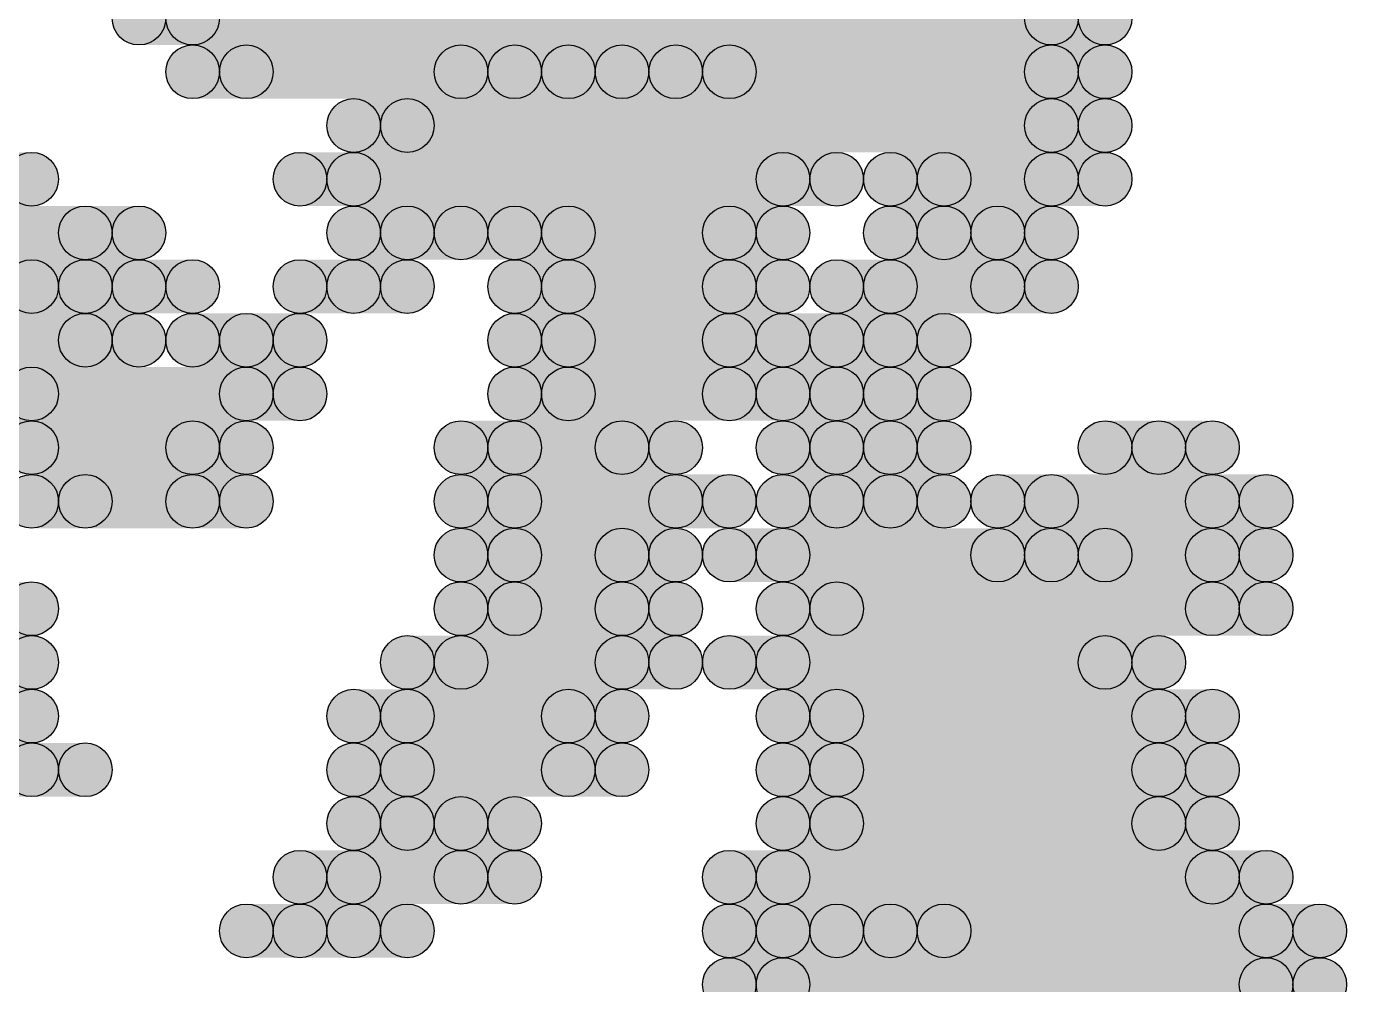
# Model space of a CAD drawing. Header units: millimetres. Extents: x 0 to 137, y 0 to 37.
# Drawn here: x 128.09 to 128.715, y 8.992 to 9.445 of the extents above; entities that cross this region are included whole.
import ezdxf

# ---------------------------------------------------------------- set-up
doc = ezdxf.new("R2010")
doc.units = ezdxf.units.MM
doc.layers.add('TopLayer', color=1, linetype='Continuous')
doc.layers.add('TopSolder', color=216, linetype='Continuous')

msp = doc.modelspace()

# ---------------------------------------------------------------- hatches: boundary and pattern name
at = {"layer": 'TopLayer'}
h = msp.add_hatch(color=1, dxfattribs=at)
edge = h.paths.add_edge_path()
edge.add_arc((128.1684, 9.4488), 0.0127, 0, 360)
for points in [[(128.1684, 9.4361), (128.1684, 9.4615), (128.6002, 9.4615), (128.6002, 9.4361)], [(128.1938, 9.4107), (128.1938, 9.4361), (128.3208, 9.4361), (128.3208, 9.4107)], [(128.3462, 9.4107), (128.3462, 9.4361), (128.397, 9.4361), (128.397, 9.4107)], [(128.4224, 9.4107), (128.4224, 9.4361), (128.6002, 9.4361), (128.6002, 9.4107)], [(128.27, 9.3853), (128.27, 9.4107), (128.6002, 9.4107), (128.6002, 9.3853)], [(127.9398, 9.3599), (127.9398, 9.3853), (128.0922, 9.3853), (128.0922, 9.3599)], [(128.2446, 9.3599), (128.2446, 9.3853), (128.4732, 9.3853), (128.4732, 9.3599)], [(128.524, 9.3599), (128.524, 9.3853), (128.6002, 9.3853), (128.6002, 9.3599)], [(127.9652, 9.3345), (127.9652, 9.3599), (128.143, 9.3599), (128.143, 9.3345)], [(128.27, 9.3345), (128.27, 9.3599), (128.3208, 9.3599), (128.3208, 9.3345)], [(128.3462, 9.3345), (128.3462, 9.3599), (128.4478, 9.3599), (128.4478, 9.3345)], [(128.524, 9.3345), (128.524, 9.3599), (128.5748, 9.3599), (128.5748, 9.3345)], [(127.9906, 9.3091), (127.9906, 9.3345), (128.1176, 9.3345), (128.1176, 9.3091)], [(128.143, 9.3091), (128.143, 9.3345), (128.1684, 9.3345), (128.1684, 9.3091)], [(128.2446, 9.3091), (128.2446, 9.3345), (128.27, 9.3345), (128.27, 9.3091)], [(128.3462, 9.3091), (128.3462, 9.3345), (128.4478, 9.3345), (128.4478, 9.3091)], [(128.4986, 9.3091), (128.4986, 9.3345), (128.5748, 9.3345), (128.5748, 9.3091)], [(128.0414, 9.2837), (128.0414, 9.3091), (128.143, 9.3091), (128.143, 9.2837)], [(128.1938, 9.2837), (128.1938, 9.3091), (128.2192, 9.3091), (128.2192, 9.2837)], [(128.3462, 9.2837), (128.3462, 9.3091), (128.4478, 9.3091), (128.4478, 9.2837)], [(128.4732, 9.2837), (128.4732, 9.3091), (128.524, 9.3091), (128.524, 9.2837)], [(128.0922, 9.2583), (128.0922, 9.2837), (128.2192, 9.2837), (128.2192, 9.2583)], [(128.3462, 9.2583), (128.3462, 9.2837), (128.4478, 9.2837), (128.4478, 9.2583)], [(128.4732, 9.2583), (128.4732, 9.2837), (128.524, 9.2837), (128.524, 9.2583)], [(128.0922, 9.2329), (128.0922, 9.2583), (128.1938, 9.2583), (128.1938, 9.2329)], [(128.3208, 9.2329), (128.3208, 9.2583), (128.397, 9.2583), (128.397, 9.2329)], [(128.4732, 9.2329), (128.4732, 9.2583), (128.524, 9.2583), (128.524, 9.2329)], [(128.6256, 9.2329), (128.6256, 9.2583), (128.651, 9.2583), (128.651, 9.2329)], [(128.1176, 9.2075), (128.1176, 9.2329), (128.1938, 9.2329), (128.1938, 9.2075)], [(128.3208, 9.2075), (128.3208, 9.2329), (128.4224, 9.2329), (128.4224, 9.2075)], [(128.4732, 9.2075), (128.4732, 9.2329), (128.524, 9.2329), (128.524, 9.2075)], [(128.5748, 9.2075), (128.5748, 9.2329), (128.6764, 9.2329), (128.6764, 9.2075)], [(128.3208, 9.1821), (128.3208, 9.2075), (128.397, 9.2075), (128.397, 9.1821)], [(128.4478, 9.1821), (128.4478, 9.2075), (128.5748, 9.2075), (128.5748, 9.1821)], [(128.6002, 9.1821), (128.6002, 9.2075), (128.6764, 9.2075), (128.6764, 9.1821)], [(127.9398, 9.1567), (127.9398, 9.1821), (128.0922, 9.1821), (128.0922, 9.1567)], [(128.3208, 9.1567), (128.3208, 9.1821), (128.397, 9.1821), (128.397, 9.1567)], [(128.4732, 9.1567), (128.4732, 9.1821), (128.6764, 9.1821), (128.6764, 9.1567)], [(127.9398, 9.1313), (127.9398, 9.1567), (128.0922, 9.1567), (128.0922, 9.1313)], [(128.2954, 9.1313), (128.2954, 9.1567), (128.397, 9.1567), (128.397, 9.1313)], [(128.4478, 9.1313), (128.4478, 9.1567), (128.6256, 9.1567), (128.6256, 9.1313)], [(127.9906, 9.1059), (127.9906, 9.1313), (128.0922, 9.1313), (128.0922, 9.1059)], [(128.27, 9.1059), (128.27, 9.1313), (128.3716, 9.1313), (128.3716, 9.1059)], [(128.4732, 9.1059), (128.4732, 9.1313), (128.651, 9.1313), (128.651, 9.1059)], [(128.0922, 9.0805), (128.0922, 9.1059), (128.1176, 9.1059), (128.1176, 9.0805)], [(128.27, 9.0805), (128.27, 9.1059), (128.3716, 9.1059), (128.3716, 9.0805)], [(128.4732, 9.0805), (128.4732, 9.1059), (128.651, 9.1059), (128.651, 9.0805)], [(128.27, 9.0551), (128.27, 9.0805), (128.3208, 9.0805), (128.3208, 9.0551)], [(128.4732, 9.0551), (128.4732, 9.0805), (128.651, 9.0805), (128.651, 9.0551)], [(128.2446, 9.0297), (128.2446, 9.0551), (128.3208, 9.0551), (128.3208, 9.0297)], [(128.4478, 9.0297), (128.4478, 9.0551), (128.6764, 9.0551), (128.6764, 9.0297)], [(128.2192, 9.0043), (128.2192, 9.0297), (128.27, 9.0297), (128.27, 9.0043)], [(128.4478, 9.0043), (128.4478, 9.0297), (128.4986, 9.0297), (128.4986, 9.0043)], [(128.524, 9.0043), (128.524, 9.0297), (128.7018, 9.0297), (128.7018, 9.0043)], [(128.4478, 8.9789), (128.4478, 9.0043), (128.7018, 9.0043), (128.7018, 8.9789)]]:
    msp.add_hatch(color=1, dxfattribs=at).paths.add_polyline_path(points)
h = msp.add_hatch(color=1, dxfattribs=at)
edge = h.paths.add_edge_path()
edge.add_arc((128.6002, 9.4488), 0.0127, 0, 360)
h = msp.add_hatch(color=1, dxfattribs=at)
edge = h.paths.add_edge_path()
edge.add_arc((128.1938, 9.4234), 0.0127, 0, 360)
h = msp.add_hatch(color=1, dxfattribs=at)
edge = h.paths.add_edge_path()
edge.add_arc((128.3208, 9.4234), 0.0127, 0, 360)
h = msp.add_hatch(color=1, dxfattribs=at)
edge = h.paths.add_edge_path()
edge.add_arc((128.3462, 9.4234), 0.0127, 0, 360)
h = msp.add_hatch(color=1, dxfattribs=at)
edge = h.paths.add_edge_path()
edge.add_arc((128.397, 9.4234), 0.0127, 0, 360)
h = msp.add_hatch(color=1, dxfattribs=at)
edge = h.paths.add_edge_path()
edge.add_arc((128.4224, 9.4234), 0.0127, 0, 360)
h = msp.add_hatch(color=1, dxfattribs=at)
edge = h.paths.add_edge_path()
edge.add_arc((128.6002, 9.4234), 0.0127, 0, 360)
h = msp.add_hatch(color=1, dxfattribs=at)
edge = h.paths.add_edge_path()
edge.add_arc((128.27, 9.398), 0.0127, 0, 360)
h = msp.add_hatch(color=1, dxfattribs=at)
edge = h.paths.add_edge_path()
edge.add_arc((128.6002, 9.398), 0.0127, 0, 360)
h = msp.add_hatch(color=1, dxfattribs=at)
edge = h.paths.add_edge_path()
edge.add_arc((128.0922, 9.3726), 0.0127, 0, 360)
h = msp.add_hatch(color=1, dxfattribs=at)
edge = h.paths.add_edge_path()
edge.add_arc((128.2446, 9.3726), 0.0127, 0, 360)
h = msp.add_hatch(color=1, dxfattribs=at)
edge = h.paths.add_edge_path()
edge.add_arc((128.4732, 9.3726), 0.0127, 0, 360)
h = msp.add_hatch(color=1, dxfattribs=at)
edge = h.paths.add_edge_path()
edge.add_arc((128.524, 9.3726), 0.0127, 0, 360)
h = msp.add_hatch(color=1, dxfattribs=at)
edge = h.paths.add_edge_path()
edge.add_arc((128.6002, 9.3726), 0.0127, 0, 360)
h = msp.add_hatch(color=1, dxfattribs=at)
edge = h.paths.add_edge_path()
edge.add_arc((128.143, 9.3472), 0.0127, 0, 360)
h = msp.add_hatch(color=1, dxfattribs=at)
edge = h.paths.add_edge_path()
edge.add_arc((128.27, 9.3472), 0.0127, 0, 360)
h = msp.add_hatch(color=1, dxfattribs=at)
edge = h.paths.add_edge_path()
edge.add_arc((128.3208, 9.3472), 0.0127, 0, 360)
h = msp.add_hatch(color=1, dxfattribs=at)
edge = h.paths.add_edge_path()
edge.add_arc((128.3462, 9.3472), 0.0127, 0, 360)
h = msp.add_hatch(color=1, dxfattribs=at)
edge = h.paths.add_edge_path()
edge.add_arc((128.4478, 9.3472), 0.0127, 0, 360)
h = msp.add_hatch(color=1, dxfattribs=at)
edge = h.paths.add_edge_path()
edge.add_arc((128.524, 9.3472), 0.0127, 0, 360)
h = msp.add_hatch(color=1, dxfattribs=at)
edge = h.paths.add_edge_path()
edge.add_arc((128.5748, 9.3472), 0.0127, 0, 360)
h = msp.add_hatch(color=1, dxfattribs=at)
edge = h.paths.add_edge_path()
edge.add_arc((128.1176, 9.3218), 0.0127, 0, 360)
h = msp.add_hatch(color=1, dxfattribs=at)
edge = h.paths.add_edge_path()
edge.add_arc((128.143, 9.3218), 0.0127, 0, 360)
h = msp.add_hatch(color=1, dxfattribs=at)
edge = h.paths.add_edge_path()
edge.add_arc((128.1684, 9.3218), 0.0127, 0, 360)
h = msp.add_hatch(color=1, dxfattribs=at)
edge = h.paths.add_edge_path()
edge.add_arc((128.2446, 9.3218), 0.0127, 0, 360)
h = msp.add_hatch(color=1, dxfattribs=at)
edge = h.paths.add_edge_path()
edge.add_arc((128.27, 9.3218), 0.0127, 0, 360)
h = msp.add_hatch(color=1, dxfattribs=at)
edge = h.paths.add_edge_path()
edge.add_arc((128.3462, 9.3218), 0.0127, 0, 360)
h = msp.add_hatch(color=1, dxfattribs=at)
edge = h.paths.add_edge_path()
edge.add_arc((128.4478, 9.3218), 0.0127, 0, 360)
h = msp.add_hatch(color=1, dxfattribs=at)
edge = h.paths.add_edge_path()
edge.add_arc((128.4986, 9.3218), 0.0127, 0, 360)
h = msp.add_hatch(color=1, dxfattribs=at)
edge = h.paths.add_edge_path()
edge.add_arc((128.5748, 9.3218), 0.0127, 0, 360)
h = msp.add_hatch(color=1, dxfattribs=at)
edge = h.paths.add_edge_path()
edge.add_arc((128.143, 9.2964), 0.0127, 0, 360)
h = msp.add_hatch(color=1, dxfattribs=at)
edge = h.paths.add_edge_path()
edge.add_arc((128.1938, 9.2964), 0.0127, 0, 360)
h = msp.add_hatch(color=1, dxfattribs=at)
edge = h.paths.add_edge_path()
edge.add_arc((128.2192, 9.2964), 0.0127, 0, 360)
h = msp.add_hatch(color=1, dxfattribs=at)
edge = h.paths.add_edge_path()
edge.add_arc((128.3462, 9.2964), 0.0127, 0, 360)
h = msp.add_hatch(color=1, dxfattribs=at)
edge = h.paths.add_edge_path()
edge.add_arc((128.4478, 9.2964), 0.0127, 0, 360)
h = msp.add_hatch(color=1, dxfattribs=at)
edge = h.paths.add_edge_path()
edge.add_arc((128.4732, 9.2964), 0.0127, 0, 360)
h = msp.add_hatch(color=1, dxfattribs=at)
edge = h.paths.add_edge_path()
edge.add_arc((128.524, 9.2964), 0.0127, 0, 360)
h = msp.add_hatch(color=1, dxfattribs=at)
edge = h.paths.add_edge_path()
edge.add_arc((128.0922, 9.271), 0.0127, 0, 360)
h = msp.add_hatch(color=1, dxfattribs=at)
edge = h.paths.add_edge_path()
edge.add_arc((128.2192, 9.271), 0.0127, 0, 360)
h = msp.add_hatch(color=1, dxfattribs=at)
edge = h.paths.add_edge_path()
edge.add_arc((128.3462, 9.271), 0.0127, 0, 360)
h = msp.add_hatch(color=1, dxfattribs=at)
edge = h.paths.add_edge_path()
edge.add_arc((128.4478, 9.271), 0.0127, 0, 360)
h = msp.add_hatch(color=1, dxfattribs=at)
edge = h.paths.add_edge_path()
edge.add_arc((128.4732, 9.271), 0.0127, 0, 360)
h = msp.add_hatch(color=1, dxfattribs=at)
edge = h.paths.add_edge_path()
edge.add_arc((128.524, 9.271), 0.0127, 0, 360)
h = msp.add_hatch(color=1, dxfattribs=at)
edge = h.paths.add_edge_path()
edge.add_arc((128.0922, 9.2456), 0.0127, 0, 360)
h = msp.add_hatch(color=1, dxfattribs=at)
edge = h.paths.add_edge_path()
edge.add_arc((128.1938, 9.2456), 0.0127, 0, 360)
h = msp.add_hatch(color=1, dxfattribs=at)
edge = h.paths.add_edge_path()
edge.add_arc((128.3208, 9.2456), 0.0127, 0, 360)
h = msp.add_hatch(color=1, dxfattribs=at)
edge = h.paths.add_edge_path()
edge.add_arc((128.397, 9.2456), 0.0127, 0, 360)
h = msp.add_hatch(color=1, dxfattribs=at)
edge = h.paths.add_edge_path()
edge.add_arc((128.4732, 9.2456), 0.0127, 0, 360)
h = msp.add_hatch(color=1, dxfattribs=at)
edge = h.paths.add_edge_path()
edge.add_arc((128.524, 9.2456), 0.0127, 0, 360)
h = msp.add_hatch(color=1, dxfattribs=at)
edge = h.paths.add_edge_path()
edge.add_arc((128.6256, 9.2456), 0.0127, 0, 360)
h = msp.add_hatch(color=1, dxfattribs=at)
edge = h.paths.add_edge_path()
edge.add_arc((128.651, 9.2456), 0.0127, 0, 360)
h = msp.add_hatch(color=1, dxfattribs=at)
edge = h.paths.add_edge_path()
edge.add_arc((128.1176, 9.2202), 0.0127, 0, 360)
h = msp.add_hatch(color=1, dxfattribs=at)
edge = h.paths.add_edge_path()
edge.add_arc((128.1938, 9.2202), 0.0127, 0, 360)
h = msp.add_hatch(color=1, dxfattribs=at)
edge = h.paths.add_edge_path()
edge.add_arc((128.3208, 9.2202), 0.0127, 0, 360)
h = msp.add_hatch(color=1, dxfattribs=at)
edge = h.paths.add_edge_path()
edge.add_arc((128.4224, 9.2202), 0.0127, 0, 360)
h = msp.add_hatch(color=1, dxfattribs=at)
edge = h.paths.add_edge_path()
edge.add_arc((128.4732, 9.2202), 0.0127, 0, 360)
h = msp.add_hatch(color=1, dxfattribs=at)
edge = h.paths.add_edge_path()
edge.add_arc((128.524, 9.2202), 0.0127, 0, 360)
h = msp.add_hatch(color=1, dxfattribs=at)
edge = h.paths.add_edge_path()
edge.add_arc((128.5748, 9.2202), 0.0127, 0, 360)
h = msp.add_hatch(color=1, dxfattribs=at)
edge = h.paths.add_edge_path()
edge.add_arc((128.6764, 9.2202), 0.0127, 0, 360)
h = msp.add_hatch(color=1, dxfattribs=at)
edge = h.paths.add_edge_path()
edge.add_arc((128.3208, 9.1948), 0.0127, 0, 360)
h = msp.add_hatch(color=1, dxfattribs=at)
edge = h.paths.add_edge_path()
edge.add_arc((128.397, 9.1948), 0.0127, 0, 360)
h = msp.add_hatch(color=1, dxfattribs=at)
edge = h.paths.add_edge_path()
edge.add_arc((128.4478, 9.1948), 0.0127, 0, 360)
h = msp.add_hatch(color=1, dxfattribs=at)
edge = h.paths.add_edge_path()
edge.add_arc((128.5748, 9.1948), 0.0127, 0, 360)
h = msp.add_hatch(color=1, dxfattribs=at)
edge = h.paths.add_edge_path()
edge.add_arc((128.6002, 9.1948), 0.0127, 0, 360)
h = msp.add_hatch(color=1, dxfattribs=at)
edge = h.paths.add_edge_path()
edge.add_arc((128.6764, 9.1948), 0.0127, 0, 360)
h = msp.add_hatch(color=1, dxfattribs=at)
edge = h.paths.add_edge_path()
edge.add_arc((128.0922, 9.1694), 0.0127, 0, 360)
h = msp.add_hatch(color=1, dxfattribs=at)
edge = h.paths.add_edge_path()
edge.add_arc((128.3208, 9.1694), 0.0127, 0, 360)
h = msp.add_hatch(color=1, dxfattribs=at)
edge = h.paths.add_edge_path()
edge.add_arc((128.397, 9.1694), 0.0127, 0, 360)
h = msp.add_hatch(color=1, dxfattribs=at)
edge = h.paths.add_edge_path()
edge.add_arc((128.4732, 9.1694), 0.0127, 0, 360)
h = msp.add_hatch(color=1, dxfattribs=at)
edge = h.paths.add_edge_path()
edge.add_arc((128.6764, 9.1694), 0.0127, 0, 360)
h = msp.add_hatch(color=1, dxfattribs=at)
edge = h.paths.add_edge_path()
edge.add_arc((128.0922, 9.144), 0.0127, 0, 360)
h = msp.add_hatch(color=1, dxfattribs=at)
edge = h.paths.add_edge_path()
edge.add_arc((128.2954, 9.144), 0.0127, 0, 360)
h = msp.add_hatch(color=1, dxfattribs=at)
edge = h.paths.add_edge_path()
edge.add_arc((128.397, 9.144), 0.0127, 0, 360)
h = msp.add_hatch(color=1, dxfattribs=at)
edge = h.paths.add_edge_path()
edge.add_arc((128.4478, 9.144), 0.0127, 0, 360)
h = msp.add_hatch(color=1, dxfattribs=at)
edge = h.paths.add_edge_path()
edge.add_arc((128.6256, 9.144), 0.0127, 0, 360)
h = msp.add_hatch(color=1, dxfattribs=at)
edge = h.paths.add_edge_path()
edge.add_arc((128.0922, 9.1186), 0.0127, 0, 360)
h = msp.add_hatch(color=1, dxfattribs=at)
edge = h.paths.add_edge_path()
edge.add_arc((128.27, 9.1186), 0.0127, 0, 360)
h = msp.add_hatch(color=1, dxfattribs=at)
edge = h.paths.add_edge_path()
edge.add_arc((128.3716, 9.1186), 0.0127, 0, 360)
h = msp.add_hatch(color=1, dxfattribs=at)
edge = h.paths.add_edge_path()
edge.add_arc((128.4732, 9.1186), 0.0127, 0, 360)
h = msp.add_hatch(color=1, dxfattribs=at)
edge = h.paths.add_edge_path()
edge.add_arc((128.651, 9.1186), 0.0127, 0, 360)
h = msp.add_hatch(color=1, dxfattribs=at)
edge = h.paths.add_edge_path()
edge.add_arc((128.0922, 9.0932), 0.0127, 0, 360)
h = msp.add_hatch(color=1, dxfattribs=at)
edge = h.paths.add_edge_path()
edge.add_arc((128.1176, 9.0932), 0.0127, 0, 360)
h = msp.add_hatch(color=1, dxfattribs=at)
edge = h.paths.add_edge_path()
edge.add_arc((128.27, 9.0932), 0.0127, 0, 360)
h = msp.add_hatch(color=1, dxfattribs=at)
edge = h.paths.add_edge_path()
edge.add_arc((128.3716, 9.0932), 0.0127, 0, 360)
h = msp.add_hatch(color=1, dxfattribs=at)
edge = h.paths.add_edge_path()
edge.add_arc((128.4732, 9.0932), 0.0127, 0, 360)
h = msp.add_hatch(color=1, dxfattribs=at)
edge = h.paths.add_edge_path()
edge.add_arc((128.651, 9.0932), 0.0127, 0, 360)
h = msp.add_hatch(color=1, dxfattribs=at)
edge = h.paths.add_edge_path()
edge.add_arc((128.27, 9.0678), 0.0127, 0, 360)
h = msp.add_hatch(color=1, dxfattribs=at)
edge = h.paths.add_edge_path()
edge.add_arc((128.3208, 9.0678), 0.0127, 0, 360)
h = msp.add_hatch(color=1, dxfattribs=at)
edge = h.paths.add_edge_path()
edge.add_arc((128.4732, 9.0678), 0.0127, 0, 360)
h = msp.add_hatch(color=1, dxfattribs=at)
edge = h.paths.add_edge_path()
edge.add_arc((128.651, 9.0678), 0.0127, 0, 360)
h = msp.add_hatch(color=1, dxfattribs=at)
edge = h.paths.add_edge_path()
edge.add_arc((128.2446, 9.0424), 0.0127, 0, 360)
h = msp.add_hatch(color=1, dxfattribs=at)
edge = h.paths.add_edge_path()
edge.add_arc((128.3208, 9.0424), 0.0127, 0, 360)
h = msp.add_hatch(color=1, dxfattribs=at)
edge = h.paths.add_edge_path()
edge.add_arc((128.4478, 9.0424), 0.0127, 0, 360)
h = msp.add_hatch(color=1, dxfattribs=at)
edge = h.paths.add_edge_path()
edge.add_arc((128.6764, 9.0424), 0.0127, 0, 360)
h = msp.add_hatch(color=1, dxfattribs=at)
edge = h.paths.add_edge_path()
edge.add_arc((128.2192, 9.017), 0.0127, 0, 360)
h = msp.add_hatch(color=1, dxfattribs=at)
edge = h.paths.add_edge_path()
edge.add_arc((128.27, 9.017), 0.0127, 0, 360)
h = msp.add_hatch(color=1, dxfattribs=at)
edge = h.paths.add_edge_path()
edge.add_arc((128.4478, 9.017), 0.0127, 0, 360)
h = msp.add_hatch(color=1, dxfattribs=at)
edge = h.paths.add_edge_path()
edge.add_arc((128.4986, 9.017), 0.0127, 0, 360)
h = msp.add_hatch(color=1, dxfattribs=at)
edge = h.paths.add_edge_path()
edge.add_arc((128.524, 9.017), 0.0127, 0, 360)
h = msp.add_hatch(color=1, dxfattribs=at)
edge = h.paths.add_edge_path()
edge.add_arc((128.7018, 9.017), 0.0127, 0, 360)
h = msp.add_hatch(color=1, dxfattribs=at)
edge = h.paths.add_edge_path()
edge.add_arc((128.4478, 8.9916), 0.0127, 0, 360)
h = msp.add_hatch(color=1, dxfattribs=at)
edge = h.paths.add_edge_path()
edge.add_arc((128.7018, 8.9916), 0.0127, 0, 360)
at = {"layer": 'TopSolder'}
h = msp.add_hatch(color=216, dxfattribs=at)
edge = h.paths.add_edge_path()
edge.add_arc((128.143, 9.4488), 0.0127, 0, 360)
for points in [[(128.143, 9.4361), (128.143, 9.4615), (128.5748, 9.4615), (128.5748, 9.4361)], [(128.1684, 9.4107), (128.1684, 9.4361), (128.2954, 9.4361), (128.2954, 9.4107)], [(128.3208, 9.4107), (128.3208, 9.4361), (128.3716, 9.4361), (128.3716, 9.4107)], [(128.397, 9.4107), (128.397, 9.4361), (128.5748, 9.4361), (128.5748, 9.4107)], [(128.2446, 9.3853), (128.2446, 9.4107), (128.5748, 9.4107), (128.5748, 9.3853)], [(128.2192, 9.3599), (128.2192, 9.3853), (128.4478, 9.3853), (128.4478, 9.3599)], [(128.4986, 9.3599), (128.4986, 9.3853), (128.5748, 9.3853), (128.5748, 9.3599)], [(127.9398, 9.3345), (127.9398, 9.3599), (128.1176, 9.3599), (128.1176, 9.3345)], [(128.2446, 9.3345), (128.2446, 9.3599), (128.2954, 9.3599), (128.2954, 9.3345)], [(128.3208, 9.3345), (128.3208, 9.3599), (128.4224, 9.3599), (128.4224, 9.3345)], [(128.4986, 9.3345), (128.4986, 9.3599), (128.5494, 9.3599), (128.5494, 9.3345)], [(127.9652, 9.3091), (127.9652, 9.3345), (128.0922, 9.3345), (128.0922, 9.3091)], [(128.1176, 9.3091), (128.1176, 9.3345), (128.143, 9.3345), (128.143, 9.3091)], [(128.2192, 9.3091), (128.2192, 9.3345), (128.2446, 9.3345), (128.2446, 9.3091)], [(128.3208, 9.3091), (128.3208, 9.3345), (128.4224, 9.3345), (128.4224, 9.3091)], [(128.4732, 9.3091), (128.4732, 9.3345), (128.5494, 9.3345), (128.5494, 9.3091)], [(128.016, 9.2837), (128.016, 9.3091), (128.1176, 9.3091), (128.1176, 9.2837)], [(128.1684, 9.2837), (128.1684, 9.3091), (128.1938, 9.3091), (128.1938, 9.2837)], [(128.3208, 9.2837), (128.3208, 9.3091), (128.4224, 9.3091), (128.4224, 9.2837)], [(128.4478, 9.2837), (128.4478, 9.3091), (128.4986, 9.3091), (128.4986, 9.2837)], [(128.0668, 9.2583), (128.0668, 9.2837), (128.1938, 9.2837), (128.1938, 9.2583)], [(128.3208, 9.2583), (128.3208, 9.2837), (128.4224, 9.2837), (128.4224, 9.2583)], [(128.4478, 9.2583), (128.4478, 9.2837), (128.4986, 9.2837), (128.4986, 9.2583)], [(128.0668, 9.2329), (128.0668, 9.2583), (128.1684, 9.2583), (128.1684, 9.2329)], [(128.2954, 9.2329), (128.2954, 9.2583), (128.3716, 9.2583), (128.3716, 9.2329)], [(128.4478, 9.2329), (128.4478, 9.2583), (128.4986, 9.2583), (128.4986, 9.2329)], [(128.6002, 9.2329), (128.6002, 9.2583), (128.6256, 9.2583), (128.6256, 9.2329)], [(128.0922, 9.2075), (128.0922, 9.2329), (128.1684, 9.2329), (128.1684, 9.2075)], [(128.2954, 9.2075), (128.2954, 9.2329), (128.397, 9.2329), (128.397, 9.2075)], [(128.4478, 9.2075), (128.4478, 9.2329), (128.4986, 9.2329), (128.4986, 9.2075)], [(128.5494, 9.2075), (128.5494, 9.2329), (128.651, 9.2329), (128.651, 9.2075)], [(128.2954, 9.1821), (128.2954, 9.2075), (128.3716, 9.2075), (128.3716, 9.1821)], [(128.4224, 9.1821), (128.4224, 9.2075), (128.5494, 9.2075), (128.5494, 9.1821)], [(128.5748, 9.1821), (128.5748, 9.2075), (128.651, 9.2075), (128.651, 9.1821)], [(128.2954, 9.1567), (128.2954, 9.1821), (128.3716, 9.1821), (128.3716, 9.1567)], [(128.4478, 9.1567), (128.4478, 9.1821), (128.651, 9.1821), (128.651, 9.1567)], [(128.27, 9.1313), (128.27, 9.1567), (128.3716, 9.1567), (128.3716, 9.1313)], [(128.4224, 9.1313), (128.4224, 9.1567), (128.6002, 9.1567), (128.6002, 9.1313)], [(128.2446, 9.1059), (128.2446, 9.1313), (128.3462, 9.1313), (128.3462, 9.1059)], [(128.4478, 9.1059), (128.4478, 9.1313), (128.6256, 9.1313), (128.6256, 9.1059)], [(128.0668, 9.0805), (128.0668, 9.1059), (128.0922, 9.1059), (128.0922, 9.0805)], [(128.2446, 9.0805), (128.2446, 9.1059), (128.3462, 9.1059), (128.3462, 9.0805)], [(128.4478, 9.0805), (128.4478, 9.1059), (128.6256, 9.1059), (128.6256, 9.0805)], [(128.2446, 9.0551), (128.2446, 9.0805), (128.2954, 9.0805), (128.2954, 9.0551)], [(128.4478, 9.0551), (128.4478, 9.0805), (128.6256, 9.0805), (128.6256, 9.0551)], [(128.2192, 9.0297), (128.2192, 9.0551), (128.2954, 9.0551), (128.2954, 9.0297)], [(128.4224, 9.0297), (128.4224, 9.0551), (128.651, 9.0551), (128.651, 9.0297)], [(128.1938, 9.0043), (128.1938, 9.0297), (128.2446, 9.0297), (128.2446, 9.0043)], [(128.4224, 9.0043), (128.4224, 9.0297), (128.4732, 9.0297), (128.4732, 9.0043)], [(128.4986, 9.0043), (128.4986, 9.0297), (128.6764, 9.0297), (128.6764, 9.0043)], [(128.4224, 8.9789), (128.4224, 9.0043), (128.6764, 9.0043), (128.6764, 8.9789)]]:
    msp.add_hatch(color=216, dxfattribs=at).paths.add_polyline_path(points)
h = msp.add_hatch(color=216, dxfattribs=at)
edge = h.paths.add_edge_path()
edge.add_arc((128.5748, 9.4488), 0.0127, 0, 360)
h = msp.add_hatch(color=216, dxfattribs=at)
edge = h.paths.add_edge_path()
edge.add_arc((128.1684, 9.4234), 0.0127, 0, 360)
h = msp.add_hatch(color=216, dxfattribs=at)
edge = h.paths.add_edge_path()
edge.add_arc((128.2954, 9.4234), 0.0127, 0, 360)
h = msp.add_hatch(color=216, dxfattribs=at)
edge = h.paths.add_edge_path()
edge.add_arc((128.3208, 9.4234), 0.0127, 0, 360)
h = msp.add_hatch(color=216, dxfattribs=at)
edge = h.paths.add_edge_path()
edge.add_arc((128.3716, 9.4234), 0.0127, 0, 360)
h = msp.add_hatch(color=216, dxfattribs=at)
edge = h.paths.add_edge_path()
edge.add_arc((128.397, 9.4234), 0.0127, 0, 360)
h = msp.add_hatch(color=216, dxfattribs=at)
edge = h.paths.add_edge_path()
edge.add_arc((128.5748, 9.4234), 0.0127, 0, 360)
h = msp.add_hatch(color=216, dxfattribs=at)
edge = h.paths.add_edge_path()
edge.add_arc((128.2446, 9.398), 0.0127, 0, 360)
h = msp.add_hatch(color=216, dxfattribs=at)
edge = h.paths.add_edge_path()
edge.add_arc((128.5748, 9.398), 0.0127, 0, 360)
h = msp.add_hatch(color=216, dxfattribs=at)
edge = h.paths.add_edge_path()
edge.add_arc((128.2192, 9.3726), 0.0127, 0, 360)
h = msp.add_hatch(color=216, dxfattribs=at)
edge = h.paths.add_edge_path()
edge.add_arc((128.4478, 9.3726), 0.0127, 0, 360)
h = msp.add_hatch(color=216, dxfattribs=at)
edge = h.paths.add_edge_path()
edge.add_arc((128.4986, 9.3726), 0.0127, 0, 360)
h = msp.add_hatch(color=216, dxfattribs=at)
edge = h.paths.add_edge_path()
edge.add_arc((128.5748, 9.3726), 0.0127, 0, 360)
h = msp.add_hatch(color=216, dxfattribs=at)
edge = h.paths.add_edge_path()
edge.add_arc((128.1176, 9.3472), 0.0127, 0, 360)
h = msp.add_hatch(color=216, dxfattribs=at)
edge = h.paths.add_edge_path()
edge.add_arc((128.2446, 9.3472), 0.0127, 0, 360)
h = msp.add_hatch(color=216, dxfattribs=at)
edge = h.paths.add_edge_path()
edge.add_arc((128.2954, 9.3472), 0.0127, 0, 360)
h = msp.add_hatch(color=216, dxfattribs=at)
edge = h.paths.add_edge_path()
edge.add_arc((128.3208, 9.3472), 0.0127, 0, 360)
h = msp.add_hatch(color=216, dxfattribs=at)
edge = h.paths.add_edge_path()
edge.add_arc((128.4224, 9.3472), 0.0127, 0, 360)
h = msp.add_hatch(color=216, dxfattribs=at)
edge = h.paths.add_edge_path()
edge.add_arc((128.4986, 9.3472), 0.0127, 0, 360)
h = msp.add_hatch(color=216, dxfattribs=at)
edge = h.paths.add_edge_path()
edge.add_arc((128.5494, 9.3472), 0.0127, 0, 360)
h = msp.add_hatch(color=216, dxfattribs=at)
edge = h.paths.add_edge_path()
edge.add_arc((128.0922, 9.3218), 0.0127, 0, 360)
h = msp.add_hatch(color=216, dxfattribs=at)
edge = h.paths.add_edge_path()
edge.add_arc((128.1176, 9.3218), 0.0127, 0, 360)
h = msp.add_hatch(color=216, dxfattribs=at)
edge = h.paths.add_edge_path()
edge.add_arc((128.143, 9.3218), 0.0127, 0, 360)
h = msp.add_hatch(color=216, dxfattribs=at)
edge = h.paths.add_edge_path()
edge.add_arc((128.2192, 9.3218), 0.0127, 0, 360)
h = msp.add_hatch(color=216, dxfattribs=at)
edge = h.paths.add_edge_path()
edge.add_arc((128.2446, 9.3218), 0.0127, 0, 360)
h = msp.add_hatch(color=216, dxfattribs=at)
edge = h.paths.add_edge_path()
edge.add_arc((128.3208, 9.3218), 0.0127, 0, 360)
h = msp.add_hatch(color=216, dxfattribs=at)
edge = h.paths.add_edge_path()
edge.add_arc((128.4224, 9.3218), 0.0127, 0, 360)
h = msp.add_hatch(color=216, dxfattribs=at)
edge = h.paths.add_edge_path()
edge.add_arc((128.4732, 9.3218), 0.0127, 0, 360)
h = msp.add_hatch(color=216, dxfattribs=at)
edge = h.paths.add_edge_path()
edge.add_arc((128.5494, 9.3218), 0.0127, 0, 360)
h = msp.add_hatch(color=216, dxfattribs=at)
edge = h.paths.add_edge_path()
edge.add_arc((128.1176, 9.2964), 0.0127, 0, 360)
h = msp.add_hatch(color=216, dxfattribs=at)
edge = h.paths.add_edge_path()
edge.add_arc((128.1684, 9.2964), 0.0127, 0, 360)
h = msp.add_hatch(color=216, dxfattribs=at)
edge = h.paths.add_edge_path()
edge.add_arc((128.1938, 9.2964), 0.0127, 0, 360)
h = msp.add_hatch(color=216, dxfattribs=at)
edge = h.paths.add_edge_path()
edge.add_arc((128.3208, 9.2964), 0.0127, 0, 360)
h = msp.add_hatch(color=216, dxfattribs=at)
edge = h.paths.add_edge_path()
edge.add_arc((128.4224, 9.2964), 0.0127, 0, 360)
h = msp.add_hatch(color=216, dxfattribs=at)
edge = h.paths.add_edge_path()
edge.add_arc((128.4478, 9.2964), 0.0127, 0, 360)
h = msp.add_hatch(color=216, dxfattribs=at)
edge = h.paths.add_edge_path()
edge.add_arc((128.4986, 9.2964), 0.0127, 0, 360)
h = msp.add_hatch(color=216, dxfattribs=at)
edge = h.paths.add_edge_path()
edge.add_arc((128.1938, 9.271), 0.0127, 0, 360)
h = msp.add_hatch(color=216, dxfattribs=at)
edge = h.paths.add_edge_path()
edge.add_arc((128.3208, 9.271), 0.0127, 0, 360)
h = msp.add_hatch(color=216, dxfattribs=at)
edge = h.paths.add_edge_path()
edge.add_arc((128.4224, 9.271), 0.0127, 0, 360)
h = msp.add_hatch(color=216, dxfattribs=at)
edge = h.paths.add_edge_path()
edge.add_arc((128.4478, 9.271), 0.0127, 0, 360)
h = msp.add_hatch(color=216, dxfattribs=at)
edge = h.paths.add_edge_path()
edge.add_arc((128.4986, 9.271), 0.0127, 0, 360)
h = msp.add_hatch(color=216, dxfattribs=at)
edge = h.paths.add_edge_path()
edge.add_arc((128.1684, 9.2456), 0.0127, 0, 360)
h = msp.add_hatch(color=216, dxfattribs=at)
edge = h.paths.add_edge_path()
edge.add_arc((128.2954, 9.2456), 0.0127, 0, 360)
h = msp.add_hatch(color=216, dxfattribs=at)
edge = h.paths.add_edge_path()
edge.add_arc((128.3716, 9.2456), 0.0127, 0, 360)
h = msp.add_hatch(color=216, dxfattribs=at)
edge = h.paths.add_edge_path()
edge.add_arc((128.4478, 9.2456), 0.0127, 0, 360)
h = msp.add_hatch(color=216, dxfattribs=at)
edge = h.paths.add_edge_path()
edge.add_arc((128.4986, 9.2456), 0.0127, 0, 360)
h = msp.add_hatch(color=216, dxfattribs=at)
edge = h.paths.add_edge_path()
edge.add_arc((128.6002, 9.2456), 0.0127, 0, 360)
h = msp.add_hatch(color=216, dxfattribs=at)
edge = h.paths.add_edge_path()
edge.add_arc((128.6256, 9.2456), 0.0127, 0, 360)
h = msp.add_hatch(color=216, dxfattribs=at)
edge = h.paths.add_edge_path()
edge.add_arc((128.0922, 9.2202), 0.0127, 0, 360)
h = msp.add_hatch(color=216, dxfattribs=at)
edge = h.paths.add_edge_path()
edge.add_arc((128.1684, 9.2202), 0.0127, 0, 360)
h = msp.add_hatch(color=216, dxfattribs=at)
edge = h.paths.add_edge_path()
edge.add_arc((128.2954, 9.2202), 0.0127, 0, 360)
h = msp.add_hatch(color=216, dxfattribs=at)
edge = h.paths.add_edge_path()
edge.add_arc((128.397, 9.2202), 0.0127, 0, 360)
h = msp.add_hatch(color=216, dxfattribs=at)
edge = h.paths.add_edge_path()
edge.add_arc((128.4478, 9.2202), 0.0127, 0, 360)
h = msp.add_hatch(color=216, dxfattribs=at)
edge = h.paths.add_edge_path()
edge.add_arc((128.4986, 9.2202), 0.0127, 0, 360)
h = msp.add_hatch(color=216, dxfattribs=at)
edge = h.paths.add_edge_path()
edge.add_arc((128.5494, 9.2202), 0.0127, 0, 360)
h = msp.add_hatch(color=216, dxfattribs=at)
edge = h.paths.add_edge_path()
edge.add_arc((128.651, 9.2202), 0.0127, 0, 360)
h = msp.add_hatch(color=216, dxfattribs=at)
edge = h.paths.add_edge_path()
edge.add_arc((128.2954, 9.1948), 0.0127, 0, 360)
h = msp.add_hatch(color=216, dxfattribs=at)
edge = h.paths.add_edge_path()
edge.add_arc((128.3716, 9.1948), 0.0127, 0, 360)
h = msp.add_hatch(color=216, dxfattribs=at)
edge = h.paths.add_edge_path()
edge.add_arc((128.4224, 9.1948), 0.0127, 0, 360)
h = msp.add_hatch(color=216, dxfattribs=at)
edge = h.paths.add_edge_path()
edge.add_arc((128.5494, 9.1948), 0.0127, 0, 360)
h = msp.add_hatch(color=216, dxfattribs=at)
edge = h.paths.add_edge_path()
edge.add_arc((128.5748, 9.1948), 0.0127, 0, 360)
h = msp.add_hatch(color=216, dxfattribs=at)
edge = h.paths.add_edge_path()
edge.add_arc((128.651, 9.1948), 0.0127, 0, 360)
h = msp.add_hatch(color=216, dxfattribs=at)
edge = h.paths.add_edge_path()
edge.add_arc((128.2954, 9.1694), 0.0127, 0, 360)
h = msp.add_hatch(color=216, dxfattribs=at)
edge = h.paths.add_edge_path()
edge.add_arc((128.3716, 9.1694), 0.0127, 0, 360)
h = msp.add_hatch(color=216, dxfattribs=at)
edge = h.paths.add_edge_path()
edge.add_arc((128.4478, 9.1694), 0.0127, 0, 360)
h = msp.add_hatch(color=216, dxfattribs=at)
edge = h.paths.add_edge_path()
edge.add_arc((128.651, 9.1694), 0.0127, 0, 360)
h = msp.add_hatch(color=216, dxfattribs=at)
edge = h.paths.add_edge_path()
edge.add_arc((128.27, 9.144), 0.0127, 0, 360)
h = msp.add_hatch(color=216, dxfattribs=at)
edge = h.paths.add_edge_path()
edge.add_arc((128.3716, 9.144), 0.0127, 0, 360)
h = msp.add_hatch(color=216, dxfattribs=at)
edge = h.paths.add_edge_path()
edge.add_arc((128.4224, 9.144), 0.0127, 0, 360)
h = msp.add_hatch(color=216, dxfattribs=at)
edge = h.paths.add_edge_path()
edge.add_arc((128.6002, 9.144), 0.0127, 0, 360)
h = msp.add_hatch(color=216, dxfattribs=at)
edge = h.paths.add_edge_path()
edge.add_arc((128.2446, 9.1186), 0.0127, 0, 360)
h = msp.add_hatch(color=216, dxfattribs=at)
edge = h.paths.add_edge_path()
edge.add_arc((128.3462, 9.1186), 0.0127, 0, 360)
h = msp.add_hatch(color=216, dxfattribs=at)
edge = h.paths.add_edge_path()
edge.add_arc((128.4478, 9.1186), 0.0127, 0, 360)
h = msp.add_hatch(color=216, dxfattribs=at)
edge = h.paths.add_edge_path()
edge.add_arc((128.6256, 9.1186), 0.0127, 0, 360)
h = msp.add_hatch(color=216, dxfattribs=at)
edge = h.paths.add_edge_path()
edge.add_arc((128.0922, 9.0932), 0.0127, 0, 360)
h = msp.add_hatch(color=216, dxfattribs=at)
edge = h.paths.add_edge_path()
edge.add_arc((128.2446, 9.0932), 0.0127, 0, 360)
h = msp.add_hatch(color=216, dxfattribs=at)
edge = h.paths.add_edge_path()
edge.add_arc((128.3462, 9.0932), 0.0127, 0, 360)
h = msp.add_hatch(color=216, dxfattribs=at)
edge = h.paths.add_edge_path()
edge.add_arc((128.4478, 9.0932), 0.0127, 0, 360)
h = msp.add_hatch(color=216, dxfattribs=at)
edge = h.paths.add_edge_path()
edge.add_arc((128.6256, 9.0932), 0.0127, 0, 360)
h = msp.add_hatch(color=216, dxfattribs=at)
edge = h.paths.add_edge_path()
edge.add_arc((128.2446, 9.0678), 0.0127, 0, 360)
h = msp.add_hatch(color=216, dxfattribs=at)
edge = h.paths.add_edge_path()
edge.add_arc((128.2954, 9.0678), 0.0127, 0, 360)
h = msp.add_hatch(color=216, dxfattribs=at)
edge = h.paths.add_edge_path()
edge.add_arc((128.4478, 9.0678), 0.0127, 0, 360)
h = msp.add_hatch(color=216, dxfattribs=at)
edge = h.paths.add_edge_path()
edge.add_arc((128.6256, 9.0678), 0.0127, 0, 360)
h = msp.add_hatch(color=216, dxfattribs=at)
edge = h.paths.add_edge_path()
edge.add_arc((128.2192, 9.0424), 0.0127, 0, 360)
h = msp.add_hatch(color=216, dxfattribs=at)
edge = h.paths.add_edge_path()
edge.add_arc((128.2954, 9.0424), 0.0127, 0, 360)
h = msp.add_hatch(color=216, dxfattribs=at)
edge = h.paths.add_edge_path()
edge.add_arc((128.4224, 9.0424), 0.0127, 0, 360)
h = msp.add_hatch(color=216, dxfattribs=at)
edge = h.paths.add_edge_path()
edge.add_arc((128.651, 9.0424), 0.0127, 0, 360)
h = msp.add_hatch(color=216, dxfattribs=at)
edge = h.paths.add_edge_path()
edge.add_arc((128.1938, 9.017), 0.0127, 0, 360)
h = msp.add_hatch(color=216, dxfattribs=at)
edge = h.paths.add_edge_path()
edge.add_arc((128.2446, 9.017), 0.0127, 0, 360)
h = msp.add_hatch(color=216, dxfattribs=at)
edge = h.paths.add_edge_path()
edge.add_arc((128.4224, 9.017), 0.0127, 0, 360)
h = msp.add_hatch(color=216, dxfattribs=at)
edge = h.paths.add_edge_path()
edge.add_arc((128.4732, 9.017), 0.0127, 0, 360)
h = msp.add_hatch(color=216, dxfattribs=at)
edge = h.paths.add_edge_path()
edge.add_arc((128.4986, 9.017), 0.0127, 0, 360)
h = msp.add_hatch(color=216, dxfattribs=at)
edge = h.paths.add_edge_path()
edge.add_arc((128.6764, 9.017), 0.0127, 0, 360)
h = msp.add_hatch(color=216, dxfattribs=at)
edge = h.paths.add_edge_path()
edge.add_arc((128.4224, 8.9916), 0.0127, 0, 360)
h = msp.add_hatch(color=216, dxfattribs=at)
edge = h.paths.add_edge_path()
edge.add_arc((128.6764, 8.9916), 0.0127, 0, 360)

# ---------------------------------------------------------------- linework, layer by layer
at = {"layer": 'TopLayer'}
for centre in [(128.1684, 9.4488), (128.6002, 9.4488), (128.1938, 9.4234), (128.3208, 9.4234), (128.3462, 9.4234), (128.397, 9.4234), (128.4224, 9.4234), (128.6002, 9.4234), (128.27, 9.398), (128.6002, 9.398), (128.0922, 9.3726), (128.2446, 9.3726), (128.4732, 9.3726), (128.524, 9.3726), (128.6002, 9.3726), (128.143, 9.3472), (128.27, 9.3472), (128.3208, 9.3472), (128.3462, 9.3472), (128.4478, 9.3472), (128.524, 9.3472), (128.5748, 9.3472), (128.1176, 9.3218), (128.143, 9.3218), (128.1684, 9.3218), (128.2446, 9.3218), (128.27, 9.3218), (128.3462, 9.3218), (128.4478, 9.3218), (128.4986, 9.3218), (128.5748, 9.3218), (128.143, 9.2964), (128.1938, 9.2964), (128.2192, 9.2964), (128.3462, 9.2964), (128.4478, 9.2964), (128.4732, 9.2964), (128.524, 9.2964), (128.0922, 9.271), (128.2192, 9.271), (128.3462, 9.271), (128.4478, 9.271), (128.4732, 9.271), (128.524, 9.271), (128.0922, 9.2456), (128.1938, 9.2456), (128.3208, 9.2456), (128.397, 9.2456), (128.4732, 9.2456), (128.524, 9.2456), (128.6256, 9.2456), (128.651, 9.2456), (128.1176, 9.2202), (128.1938, 9.2202), (128.3208, 9.2202), (128.4224, 9.2202), (128.4732, 9.2202), (128.524, 9.2202), (128.5748, 9.2202), (128.6764, 9.2202), (128.3208, 9.1948), (128.397, 9.1948), (128.4478, 9.1948), (128.5748, 9.1948), (128.6002, 9.1948), (128.6764, 9.1948), (128.0922, 9.1694), (128.3208, 9.1694), (128.397, 9.1694), (128.4732, 9.1694), (128.6764, 9.1694), (128.0922, 9.144), (128.2954, 9.144), (128.397, 9.144), (128.4478, 9.144), (128.6256, 9.144), (128.0922, 9.1186), (128.27, 9.1186), (128.3716, 9.1186), (128.4732, 9.1186), (128.651, 9.1186), (128.0922, 9.0932), (128.1176, 9.0932), (128.27, 9.0932), (128.3716, 9.0932), (128.4732, 9.0932), (128.651, 9.0932), (128.27, 9.0678), (128.3208, 9.0678), (128.4732, 9.0678), (128.651, 9.0678), (128.2446, 9.0424), (128.3208, 9.0424), (128.4478, 9.0424), (128.6764, 9.0424), (128.2192, 9.017), (128.27, 9.017), (128.4478, 9.017), (128.4986, 9.017), (128.524, 9.017), (128.7018, 9.017), (128.4478, 8.9916), (128.7018, 8.9916)]:
    msp.add_circle(centre, 0.0127, dxfattribs=at)
at = {"layer": 'TopSolder'}
for centre in [(128.143, 9.4488), (128.5748, 9.4488), (128.1684, 9.4234), (128.2954, 9.4234), (128.3208, 9.4234), (128.3716, 9.4234), (128.397, 9.4234), (128.5748, 9.4234), (128.2446, 9.398), (128.5748, 9.398), (128.2192, 9.3726), (128.4478, 9.3726), (128.4986, 9.3726), (128.5748, 9.3726), (128.1176, 9.3472), (128.2446, 9.3472), (128.2954, 9.3472), (128.3208, 9.3472), (128.4224, 9.3472), (128.4986, 9.3472), (128.5494, 9.3472), (128.0922, 9.3218), (128.1176, 9.3218), (128.143, 9.3218), (128.2192, 9.3218), (128.2446, 9.3218), (128.3208, 9.3218), (128.4224, 9.3218), (128.4732, 9.3218), (128.5494, 9.3218), (128.1176, 9.2964), (128.1684, 9.2964), (128.1938, 9.2964), (128.3208, 9.2964), (128.4224, 9.2964), (128.4478, 9.2964), (128.4986, 9.2964), (128.1938, 9.271), (128.3208, 9.271), (128.4224, 9.271), (128.4478, 9.271), (128.4986, 9.271), (128.1684, 9.2456), (128.2954, 9.2456), (128.3716, 9.2456), (128.4478, 9.2456), (128.4986, 9.2456), (128.6002, 9.2456), (128.6256, 9.2456), (128.0922, 9.2202), (128.1684, 9.2202), (128.2954, 9.2202), (128.397, 9.2202), (128.4478, 9.2202), (128.4986, 9.2202), (128.5494, 9.2202), (128.651, 9.2202), (128.2954, 9.1948), (128.3716, 9.1948), (128.4224, 9.1948), (128.5494, 9.1948), (128.5748, 9.1948), (128.651, 9.1948), (128.2954, 9.1694), (128.3716, 9.1694), (128.4478, 9.1694), (128.651, 9.1694), (128.27, 9.144), (128.3716, 9.144), (128.4224, 9.144), (128.6002, 9.144), (128.2446, 9.1186), (128.3462, 9.1186), (128.4478, 9.1186), (128.6256, 9.1186), (128.0922, 9.0932), (128.2446, 9.0932), (128.3462, 9.0932), (128.4478, 9.0932), (128.6256, 9.0932), (128.2446, 9.0678), (128.2954, 9.0678), (128.4478, 9.0678), (128.6256, 9.0678), (128.2192, 9.0424), (128.2954, 9.0424), (128.4224, 9.0424), (128.651, 9.0424), (128.1938, 9.017), (128.2446, 9.017), (128.4224, 9.017), (128.4732, 9.017), (128.4986, 9.017), (128.6764, 9.017), (128.4224, 8.9916), (128.6764, 8.9916)]:
    msp.add_circle(centre, 0.0127, dxfattribs=at)

doc.saveas('drawing.dxf')
